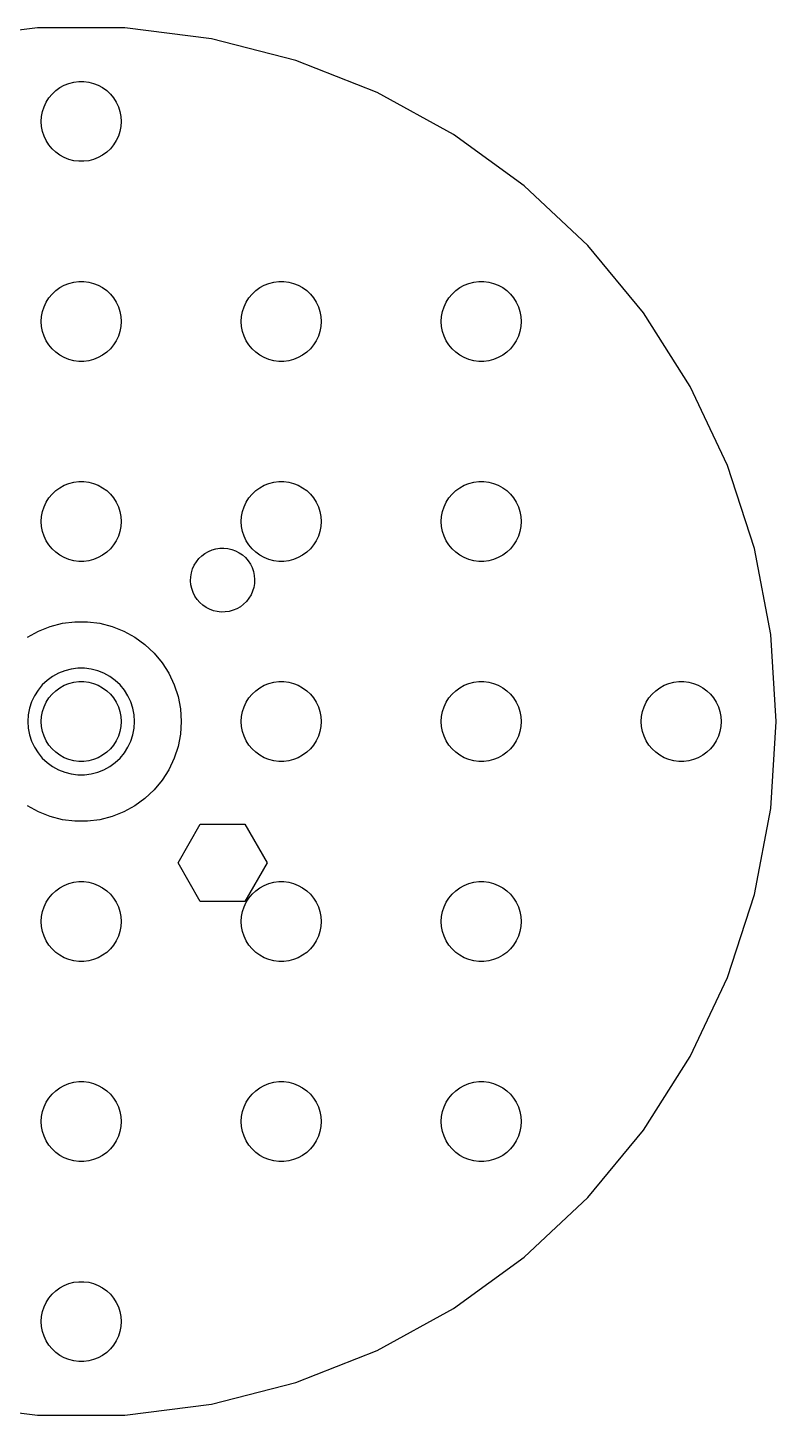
# Model space of a CAD drawing. Header units: metres. Extents: x -52 to 52, y -52 to 272.
# Drawn here: x -4 to 52.1, y 168 to 272 of the extents above; entities that cross this region are included whole.
import ezdxf

# ---------------------------------------------------------------- set-up
doc = ezdxf.new("R2010")
doc.units = ezdxf.units.M

msp = doc.modelspace()

# ---------------------------------------------------------------- linework, layer by layer
for p, q in [((-3.27295, 272.022), (-9.76724, 271.202)), ((3.27295, 272.022), (-3.27295, 272.022)), ((9.76724, 271.202), (3.27295, 272.022)), ((16.1075, 269.574), (9.76724, 271.202)), ((22.1937, 267.164), (16.1075, 269.574)), ((-1.91226, 267.312), (-1.60747, 267.533)), ((-1.60747, 267.533), (-1.27733, 267.714)), ((-1.27733, 267.714), (-0.927048, 267.853)), ((-0.927048, 267.853), (-0.562134, 267.947)), ((-0.562134, 267.947), (-0.18837, 267.994)), ((-0.18837, 267.994), (0.18837, 267.994)), ((0.18837, 267.994), (0.562134, 267.947)), ((0.562134, 267.947), (0.927048, 267.853)), ((0.927048, 267.853), (1.27733, 267.714)), ((1.27733, 267.714), (1.60747, 267.533)), ((1.60747, 267.533), (1.91226, 267.312)), ((-2.78932, 266.104), (-2.62891, 266.445)), ((-2.62891, 266.445), (-2.42705, 266.763)), ((-2.42705, 266.763), (-2.1869, 267.054)), ((-2.1869, 267.054), (-1.91226, 267.312)), ((1.91226, 267.312), (2.1869, 267.054)), ((2.1869, 267.054), (2.42705, 266.763)), ((2.42705, 266.763), (2.62891, 266.445)), ((2.62891, 266.445), (2.78932, 266.104)), ((27.93, 264.011), (22.1937, 267.164)), ((-3, 265), (-2.97633, 265.376)), ((-2.97633, 265.376), (-2.90575, 265.746)), ((-2.90575, 265.746), (-2.78932, 266.104)), ((2.78932, 266.104), (2.90575, 265.746)), ((2.90575, 265.746), (2.97633, 265.376)), ((2.97633, 265.376), (3, 265)), ((-2.97633, 264.624), (-3, 265)), ((-2.90575, 264.254), (-2.97633, 264.624)), ((2.97633, 264.624), (2.90575, 264.254)), ((3, 265), (2.97633, 264.624)), ((-2.78932, 263.896), (-2.90575, 264.254)), ((-2.62891, 263.555), (-2.78932, 263.896)), ((-2.42705, 263.237), (-2.62891, 263.555)), ((-2.1869, 262.946), (-2.42705, 263.237)), ((2.42705, 263.237), (2.1869, 262.946)), ((2.62891, 263.555), (2.42705, 263.237)), ((2.78932, 263.896), (2.62891, 263.555)), ((2.90575, 264.254), (2.78932, 263.896)), ((33.2257, 260.163), (27.93, 264.011)), ((-1.91226, 262.688), (-2.1869, 262.946)), ((-1.60747, 262.467), (-1.91226, 262.688)), ((-1.27733, 262.286), (-1.60747, 262.467)), ((-0.927048, 262.147), (-1.27733, 262.286)), ((1.27733, 262.286), (0.927048, 262.147)), ((1.60747, 262.467), (1.27733, 262.286)), ((1.91226, 262.688), (1.60747, 262.467)), ((2.1869, 262.946), (1.91226, 262.688)), ((-0.562134, 262.053), (-0.927048, 262.147)), ((-0.18837, 262.006), (-0.562134, 262.053)), ((0.18837, 262.006), (-0.18837, 262.006)), ((0.562134, 262.053), (0.18837, 262.006)), ((0.927048, 262.147), (0.562134, 262.053)), ((37.9975, 255.682), (33.2257, 260.163)), ((42.17, 250.638), (37.9975, 255.682)), ((-1.27733, 252.714), (-0.927048, 252.853)), ((-0.927048, 252.853), (-0.562134, 252.947)), ((-0.562134, 252.947), (-0.18837, 252.994)), ((-0.18837, 252.994), (0.18837, 252.994)), ((0.18837, 252.994), (0.562134, 252.947)), ((0.562134, 252.947), (0.927048, 252.853)), ((0.927048, 252.853), (1.27733, 252.714)), ((13.7227, 252.714), (14.0729, 252.853)), ((14.0729, 252.853), (14.4379, 252.947)), ((14.4379, 252.947), (14.8116, 252.994)), ((14.8116, 252.994), (15.1884, 252.994)), ((15.1884, 252.994), (15.5621, 252.947)), ((15.5621, 252.947), (15.927, 252.853)), ((15.927, 252.853), (16.2773, 252.714)), ((28.7227, 252.714), (29.0729, 252.853)), ((29.0729, 252.853), (29.4379, 252.947)), ((29.4379, 252.947), (29.8116, 252.994)), ((29.8116, 252.994), (30.1884, 252.994)), ((30.1884, 252.994), (30.5621, 252.947)), ((30.5621, 252.947), (30.927, 252.853)), ((30.927, 252.853), (31.2773, 252.714)), ((-2.42705, 251.763), (-2.1869, 252.054)), ((-2.1869, 252.054), (-1.91226, 252.312)), ((-1.91226, 252.312), (-1.60747, 252.533)), ((-1.60747, 252.533), (-1.27733, 252.714)), ((1.27733, 252.714), (1.60747, 252.533)), ((1.60747, 252.533), (1.91226, 252.312)), ((1.91226, 252.312), (2.1869, 252.054)), ((2.1869, 252.054), (2.42705, 251.763)), ((12.5729, 251.763), (12.8131, 252.054)), ((12.8131, 252.054), (13.0877, 252.312)), ((13.0877, 252.312), (13.3925, 252.533)), ((13.3925, 252.533), (13.7227, 252.714)), ((16.2773, 252.714), (16.6075, 252.533)), ((16.6075, 252.533), (16.9123, 252.312)), ((16.9123, 252.312), (17.1869, 252.054)), ((17.1869, 252.054), (17.427, 251.763)), ((27.5729, 251.763), (27.8131, 252.054)), ((27.8131, 252.054), (28.0877, 252.312)), ((28.0877, 252.312), (28.3925, 252.533)), ((28.3925, 252.533), (28.7227, 252.714)), ((31.2773, 252.714), (31.6075, 252.533)), ((31.6075, 252.533), (31.9123, 252.312)), ((31.9123, 252.312), (32.1869, 252.054)), ((32.1869, 252.054), (32.427, 251.763)), ((-2.90575, 250.746), (-2.78932, 251.104)), ((-2.78932, 251.104), (-2.62891, 251.445)), ((-2.62891, 251.445), (-2.42705, 251.763)), ((2.42705, 251.763), (2.62891, 251.445)), ((2.62891, 251.445), (2.78932, 251.104)), ((2.78932, 251.104), (2.90575, 250.746)), ((12.0942, 250.746), (12.2107, 251.104)), ((12.2107, 251.104), (12.3711, 251.445)), ((12.3711, 251.445), (12.5729, 251.763)), ((17.427, 251.763), (17.6289, 251.445)), ((17.6289, 251.445), (17.7893, 251.104)), ((17.7893, 251.104), (17.9057, 250.746)), ((27.0942, 250.746), (27.2107, 251.104)), ((27.2107, 251.104), (27.3711, 251.445)), ((27.3711, 251.445), (27.5729, 251.763)), ((32.427, 251.763), (32.6289, 251.445)), ((32.6289, 251.445), (32.7893, 251.104)), ((32.7893, 251.104), (32.9057, 250.746)), ((-3, 250), (-2.97633, 250.376)), ((-2.97633, 249.624), (-3, 250)), ((-2.97633, 250.376), (-2.90575, 250.746)), ((2.90575, 250.746), (2.97633, 250.376)), ((2.97633, 250.376), (3, 250)), ((3, 250), (2.97633, 249.624)), ((12, 250), (12.0237, 250.376)), ((12.0237, 249.624), (12, 250)), ((12.0237, 250.376), (12.0942, 250.746)), ((17.9057, 250.746), (17.9763, 250.376)), ((17.9763, 250.376), (18, 250)), ((18, 250), (17.9763, 249.624)), ((27, 250), (27.0237, 250.376)), ((27.0237, 249.624), (27, 250)), ((27.0237, 250.376), (27.0942, 250.746)), ((32.9057, 250.746), (32.9763, 250.376)), ((32.9763, 250.376), (33, 250)), ((33, 250), (32.9763, 249.624)), ((45.6775, 245.111), (42.17, 250.638)), ((-2.90575, 249.254), (-2.97633, 249.624)), ((-2.78932, 248.896), (-2.90575, 249.254)), ((-2.62891, 248.555), (-2.78932, 248.896)), ((2.78932, 248.896), (2.62891, 248.555)), ((2.90575, 249.254), (2.78932, 248.896)), ((2.97633, 249.624), (2.90575, 249.254)), ((12.0942, 249.254), (12.0237, 249.624)), ((12.2107, 248.896), (12.0942, 249.254)), ((12.3711, 248.555), (12.2107, 248.896)), ((17.7893, 248.896), (17.6289, 248.555)), ((17.9057, 249.254), (17.7893, 248.896)), ((17.9763, 249.624), (17.9057, 249.254)), ((27.0942, 249.254), (27.0237, 249.624)), ((27.2107, 248.896), (27.0942, 249.254)), ((27.3711, 248.555), (27.2107, 248.896)), ((32.7893, 248.896), (32.6289, 248.555)), ((32.9057, 249.254), (32.7893, 248.896)), ((32.9763, 249.624), (32.9057, 249.254)), ((-2.42705, 248.237), (-2.62891, 248.555)), ((-2.1869, 247.946), (-2.42705, 248.237)), ((-1.91226, 247.688), (-2.1869, 247.946)), ((-1.60747, 247.467), (-1.91226, 247.688)), ((1.91226, 247.688), (1.60747, 247.467)), ((2.1869, 247.946), (1.91226, 247.688)), ((2.42705, 248.237), (2.1869, 247.946)), ((2.62891, 248.555), (2.42705, 248.237)), ((12.5729, 248.237), (12.3711, 248.555)), ((12.8131, 247.946), (12.5729, 248.237)), ((13.0877, 247.688), (12.8131, 247.946)), ((13.3925, 247.467), (13.0877, 247.688)), ((16.9123, 247.688), (16.6075, 247.467)), ((17.1869, 247.946), (16.9123, 247.688)), ((17.427, 248.237), (17.1869, 247.946)), ((17.6289, 248.555), (17.427, 248.237)), ((27.5729, 248.237), (27.3711, 248.555)), ((27.8131, 247.946), (27.5729, 248.237)), ((28.0877, 247.688), (27.8131, 247.946)), ((28.3925, 247.467), (28.0877, 247.688)), ((31.9123, 247.688), (31.6075, 247.467)), ((32.1869, 247.946), (31.9123, 247.688)), ((32.427, 248.237), (32.1869, 247.946)), ((32.6289, 248.555), (32.427, 248.237)), ((-1.27733, 247.286), (-1.60747, 247.467)), ((-0.927048, 247.147), (-1.27733, 247.286)), ((-0.562134, 247.053), (-0.927048, 247.147)), ((-0.18837, 247.006), (-0.562134, 247.053)), ((0.18837, 247.006), (-0.18837, 247.006)), ((0.562134, 247.053), (0.18837, 247.006)), ((0.927048, 247.147), (0.562134, 247.053)), ((1.27733, 247.286), (0.927048, 247.147)), ((1.60747, 247.467), (1.27733, 247.286)), ((13.7227, 247.286), (13.3925, 247.467)), ((14.0729, 247.147), (13.7227, 247.286)), ((14.4379, 247.053), (14.0729, 247.147)), ((14.8116, 247.006), (14.4379, 247.053)), ((15.1884, 247.006), (14.8116, 247.006)), ((15.5621, 247.053), (15.1884, 247.006)), ((15.927, 247.147), (15.5621, 247.053)), ((16.2773, 247.286), (15.927, 247.147)), ((16.6075, 247.467), (16.2773, 247.286)), ((28.7227, 247.286), (28.3925, 247.467)), ((29.0729, 247.147), (28.7227, 247.286)), ((29.4379, 247.053), (29.0729, 247.147)), ((29.8116, 247.006), (29.4379, 247.053)), ((30.1884, 247.006), (29.8116, 247.006)), ((30.5621, 247.053), (30.1884, 247.006)), ((30.927, 247.147), (30.5621, 247.053)), ((31.2773, 247.286), (30.927, 247.147)), ((31.6075, 247.467), (31.2773, 247.286)), ((48.4646, 239.188), (45.6775, 245.111)), ((50.4874, 232.963), (48.4646, 239.188)), ((-2.1869, 237.054), (-1.91226, 237.312)), ((-1.91226, 237.312), (-1.60747, 237.533)), ((-1.60747, 237.533), (-1.27733, 237.714)), ((-1.27733, 237.714), (-0.927048, 237.853)), ((-0.927048, 237.853), (-0.562134, 237.947)), ((-0.562134, 237.947), (-0.18837, 237.994)), ((-0.18837, 237.994), (0.18837, 237.994)), ((0.18837, 237.994), (0.562134, 237.947)), ((0.562134, 237.947), (0.927048, 237.853)), ((0.927048, 237.853), (1.27733, 237.714)), ((1.27733, 237.714), (1.60747, 237.533)), ((1.60747, 237.533), (1.91226, 237.312)), ((1.91226, 237.312), (2.1869, 237.054)), ((12.8131, 237.054), (13.0877, 237.312)), ((13.0877, 237.312), (13.3925, 237.533)), ((13.3925, 237.533), (13.7227, 237.714)), ((13.7227, 237.714), (14.0729, 237.853)), ((14.0729, 237.853), (14.4379, 237.947)), ((14.4379, 237.947), (14.8116, 237.994)), ((14.8116, 237.994), (15.1884, 237.994)), ((15.1884, 237.994), (15.5621, 237.947)), ((15.5621, 237.947), (15.927, 237.853)), ((15.927, 237.853), (16.2773, 237.714)), ((16.2773, 237.714), (16.6075, 237.533)), ((16.6075, 237.533), (16.9123, 237.312)), ((16.9123, 237.312), (17.1869, 237.054)), ((27.8131, 237.054), (28.0877, 237.312)), ((28.0877, 237.312), (28.3925, 237.533)), ((28.3925, 237.533), (28.7227, 237.714)), ((28.7227, 237.714), (29.0729, 237.853)), ((29.0729, 237.853), (29.4379, 237.947)), ((29.4379, 237.947), (29.8116, 237.994)), ((29.8116, 237.994), (30.1884, 237.994)), ((30.1884, 237.994), (30.5621, 237.947)), ((30.5621, 237.947), (30.927, 237.853)), ((30.927, 237.853), (31.2773, 237.714)), ((31.2773, 237.714), (31.6075, 237.533)), ((31.6075, 237.533), (31.9123, 237.312)), ((31.9123, 237.312), (32.1869, 237.054)), ((-2.78932, 236.104), (-2.62891, 236.445)), ((-2.62891, 236.445), (-2.42705, 236.763)), ((-2.42705, 236.763), (-2.1869, 237.054)), ((2.1869, 237.054), (2.42705, 236.763)), ((2.42705, 236.763), (2.62891, 236.445)), ((2.62891, 236.445), (2.78932, 236.104)), ((12.2107, 236.104), (12.3711, 236.445)), ((12.3711, 236.445), (12.5729, 236.763)), ((12.5729, 236.763), (12.8131, 237.054)), ((17.1869, 237.054), (17.427, 236.763)), ((17.427, 236.763), (17.6289, 236.445)), ((17.6289, 236.445), (17.7893, 236.104)), ((27.2107, 236.104), (27.3711, 236.445)), ((27.3711, 236.445), (27.5729, 236.763)), ((27.5729, 236.763), (27.8131, 237.054)), ((32.1869, 237.054), (32.427, 236.763)), ((32.427, 236.763), (32.6289, 236.445)), ((32.6289, 236.445), (32.7893, 236.104)), ((-3, 235), (-2.97633, 235.376)), ((-2.97633, 235.376), (-2.90575, 235.746)), ((-2.90575, 235.746), (-2.78932, 236.104)), ((2.78932, 236.104), (2.90575, 235.746)), ((2.90575, 235.746), (2.97633, 235.376)), ((2.97633, 235.376), (3, 235)), ((12, 235), (12.0237, 235.376)), ((12.0237, 235.376), (12.0942, 235.746)), ((12.0942, 235.746), (12.2107, 236.104)), ((17.7893, 236.104), (17.9057, 235.746)), ((17.9057, 235.746), (17.9763, 235.376)), ((17.9763, 235.376), (18, 235)), ((27, 235), (27.0237, 235.376)), ((27.0237, 235.376), (27.0942, 235.746)), ((27.0942, 235.746), (27.2107, 236.104)), ((32.7893, 236.104), (32.9057, 235.746)), ((32.9057, 235.746), (32.9763, 235.376)), ((32.9763, 235.376), (33, 235)), ((-2.97633, 234.624), (-3, 235)), ((-2.90575, 234.254), (-2.97633, 234.624)), ((-2.78932, 233.896), (-2.90575, 234.254)), ((2.90575, 234.254), (2.78932, 233.896)), ((2.97633, 234.624), (2.90575, 234.254)), ((3, 235), (2.97633, 234.624)), ((12.0237, 234.624), (12, 235)), ((12.0942, 234.254), (12.0237, 234.624)), ((12.2107, 233.896), (12.0942, 234.254)), ((17.9057, 234.254), (17.7893, 233.896)), ((17.9763, 234.624), (17.9057, 234.254)), ((18, 235), (17.9763, 234.624)), ((27.0237, 234.624), (27, 235)), ((27.0942, 234.254), (27.0237, 234.624)), ((27.2107, 233.896), (27.0942, 234.254)), ((32.9057, 234.254), (32.7893, 233.896)), ((32.9763, 234.624), (32.9057, 234.254)), ((33, 235), (32.9763, 234.624)), ((-2.62891, 233.555), (-2.78932, 233.896)), ((-2.42705, 233.237), (-2.62891, 233.555)), ((-2.1869, 232.946), (-2.42705, 233.237)), ((2.42705, 233.237), (2.1869, 232.946)), ((2.62891, 233.555), (2.42705, 233.237)), ((2.78932, 233.896), (2.62891, 233.555)), ((12.3711, 233.555), (12.2107, 233.896)), ((12.5729, 233.237), (12.3711, 233.555)), ((12.8131, 232.946), (12.5729, 233.237)), ((17.427, 233.237), (17.1869, 232.946)), ((17.6289, 233.555), (17.427, 233.237)), ((17.7893, 233.896), (17.6289, 233.555)), ((27.3711, 233.555), (27.2107, 233.896)), ((27.5729, 233.237), (27.3711, 233.555)), ((27.8131, 232.946), (27.5729, 233.237)), ((32.427, 233.237), (32.1869, 232.946)), ((32.6289, 233.555), (32.427, 233.237)), ((32.7893, 233.896), (32.6289, 233.555)), ((-1.91226, 232.688), (-2.1869, 232.946)), ((-1.60747, 232.467), (-1.91226, 232.688)), ((-1.27733, 232.286), (-1.60747, 232.467)), ((-0.927048, 232.147), (-1.27733, 232.286)), ((-0.562134, 232.053), (-0.927048, 232.147)), ((-0.18837, 232.006), (-0.562134, 232.053)), ((0.562134, 232.053), (0.18837, 232.006)), ((0.927048, 232.147), (0.562134, 232.053)), ((1.27733, 232.286), (0.927048, 232.147)), ((1.60747, 232.467), (1.27733, 232.286)), ((1.91226, 232.688), (1.60747, 232.467)), ((2.1869, 232.946), (1.91226, 232.688)), ((8.63623, 231.977), (8.82344, 232.213)), ((8.82344, 232.213), (9.03879, 232.424)), ((9.03879, 232.424), (9.27885, 232.606)), ((9.27885, 232.606), (9.53987, 232.757)), ((9.53987, 232.757), (9.81772, 232.873)), ((9.81772, 232.873), (10.108, 232.955)), ((10.108, 232.955), (10.4062, 232.999)), ((10.4062, 232.999), (10.7075, 233.005)), ((10.7075, 233.005), (11.0072, 232.973)), ((11.0072, 232.973), (11.3007, 232.905)), ((11.3007, 232.905), (11.5832, 232.799)), ((11.5832, 232.799), (11.8503, 232.66)), ((11.8503, 232.66), (12.0977, 232.488)), ((12.0977, 232.488), (12.3217, 232.286)), ((12.3217, 232.286), (12.5187, 232.058)), ((12.5187, 232.058), (12.6855, 231.807)), ((13.0877, 232.688), (12.8131, 232.946)), ((13.3925, 232.467), (13.0877, 232.688)), ((13.7227, 232.286), (13.3925, 232.467)), ((14.0729, 232.147), (13.7227, 232.286)), ((14.4379, 232.053), (14.0729, 232.147)), ((14.8116, 232.006), (14.4379, 232.053)), ((15.5621, 232.053), (15.1884, 232.006)), ((15.927, 232.147), (15.5621, 232.053)), ((16.2773, 232.286), (15.927, 232.147)), ((16.6075, 232.467), (16.2773, 232.286)), ((16.9123, 232.688), (16.6075, 232.467)), ((17.1869, 232.946), (16.9123, 232.688)), ((28.0877, 232.688), (27.8131, 232.946)), ((28.3925, 232.467), (28.0877, 232.688)), ((28.7227, 232.286), (28.3925, 232.467)), ((29.0729, 232.147), (28.7227, 232.286)), ((29.4379, 232.053), (29.0729, 232.147)), ((29.8116, 232.006), (29.4379, 232.053)), ((30.5621, 232.053), (30.1884, 232.006)), ((30.927, 232.147), (30.5621, 232.053)), ((31.2773, 232.286), (30.927, 232.147)), ((31.6075, 232.467), (31.2773, 232.286)), ((31.9123, 232.688), (31.6075, 232.467)), ((32.1869, 232.946), (31.9123, 232.688)), ((51.714, 226.533), (50.4874, 232.963)), ((0.18837, 232.006), (-0.18837, 232.006)), ((8.22014, 230.858), (8.2704, 231.155)), ((8.2704, 231.155), (8.35751, 231.444)), ((8.35751, 231.444), (8.4801, 231.719)), ((8.4801, 231.719), (8.63623, 231.977)), ((12.6855, 231.807), (12.8195, 231.537)), ((12.8195, 231.537), (12.9186, 231.252)), ((12.9186, 231.252), (12.9812, 230.958)), ((15.1884, 232.006), (14.8116, 232.006)), ((30.1884, 232.006), (29.8116, 232.006)), ((8.20752, 230.557), (8.22014, 230.858)), ((8.23274, 230.256), (8.20752, 230.557)), ((8.29539, 229.962), (8.23274, 230.256)), ((8.39452, 229.677), (8.29539, 229.962)), ((12.9436, 230.059), (12.8565, 229.77)), ((12.9939, 230.356), (12.9436, 230.059)), ((12.9812, 230.958), (13.0065, 230.657)), ((13.0065, 230.657), (12.9939, 230.356)), ((8.52853, 229.407), (8.39452, 229.677)), ((8.69533, 229.156), (8.52853, 229.407)), ((8.89226, 228.928), (8.69533, 229.156)), ((9.11624, 228.726), (8.89226, 228.928)), ((12.3905, 229.001), (12.1752, 228.79)), ((12.5777, 229.237), (12.3905, 229.001)), ((12.7339, 229.495), (12.5777, 229.237)), ((12.8565, 229.77), (12.7339, 229.495)), ((9.36372, 228.554), (9.11624, 228.726)), ((9.63083, 228.414), (9.36372, 228.554)), ((9.91331, 228.309), (9.63083, 228.414)), ((10.2067, 228.241), (9.91331, 228.309)), ((10.5065, 228.209), (10.2067, 228.241)), ((10.8078, 228.215), (10.5065, 228.209)), ((11.106, 228.259), (10.8078, 228.215)), ((11.3963, 228.34), (11.106, 228.259)), ((11.6741, 228.457), (11.3963, 228.34)), ((11.9351, 228.608), (11.6741, 228.457)), ((12.1752, 228.79), (11.9351, 228.608)), ((-3.19334, 226.786), (-2.31763, 227.133)), ((-2.31763, 227.133), (-1.40535, 227.367)), ((-1.40535, 227.367), (-0.470917, 227.485)), ((-0.470917, 227.485), (0.470917, 227.485)), ((0.470917, 227.485), (1.40535, 227.367)), ((1.40535, 227.367), (2.31763, 227.133)), ((2.31763, 227.133), (3.19334, 226.786)), ((-4.01869, 226.332), (-3.19334, 226.786)), ((3.19334, 226.786), (4.01869, 226.332)), ((4.01869, 226.332), (4.78067, 225.779)), ((4.78067, 225.779), (5.46725, 225.134)), ((52.125, 220), (51.714, 226.533)), ((5.46725, 225.134), (6.06763, 224.408)), ((-1.23605, 223.804), (-1.70311, 223.619)), ((-0.749512, 223.929), (-1.23605, 223.804)), ((-0.25116, 223.992), (-0.749512, 223.929)), ((0.25116, 223.992), (-0.25116, 223.992)), ((0.749512, 223.929), (0.25116, 223.992)), ((1.23605, 223.804), (0.749512, 223.929)), ((1.70311, 223.619), (1.23605, 223.804)), ((6.06763, 224.408), (6.5723, 223.613)), ((-2.91586, 222.738), (-3.23605, 222.351)), ((-2.54968, 223.082), (-2.91586, 222.738)), ((-2.1433, 223.377), (-2.54968, 223.082)), ((-1.70311, 223.619), (-2.1433, 223.377)), ((-1.60747, 222.533), (-1.27733, 222.714)), ((-1.27733, 222.714), (-0.927048, 222.853)), ((-0.927048, 222.853), (-0.562134, 222.947)), ((-0.562134, 222.947), (-0.18837, 222.994)), ((-0.18837, 222.994), (0.18837, 222.994)), ((0.18837, 222.994), (0.562134, 222.947)), ((0.562134, 222.947), (0.927048, 222.853)), ((0.927048, 222.853), (1.27733, 222.714)), ((1.27733, 222.714), (1.60747, 222.533)), ((2.1433, 223.377), (1.70311, 223.619)), ((2.54968, 223.082), (2.1433, 223.377)), ((2.91586, 222.738), (2.54968, 223.082)), ((3.23605, 222.351), (2.91586, 222.738)), ((6.5723, 223.613), (6.97331, 222.761)), ((6.97331, 222.761), (7.26436, 221.865)), ((13.3925, 222.533), (13.7227, 222.714)), ((13.7227, 222.714), (14.0729, 222.853)), ((14.0729, 222.853), (14.4379, 222.947)), ((14.4379, 222.947), (14.8116, 222.994)), ((14.8116, 222.994), (15.1884, 222.994)), ((15.1884, 222.994), (15.5621, 222.947)), ((15.5621, 222.947), (15.927, 222.853)), ((15.927, 222.853), (16.2773, 222.714)), ((16.2773, 222.714), (16.6075, 222.533)), ((28.3925, 222.533), (28.7227, 222.714)), ((28.7227, 222.714), (29.0729, 222.853)), ((29.0729, 222.853), (29.4379, 222.947)), ((29.4379, 222.947), (29.8116, 222.994)), ((29.8116, 222.994), (30.1884, 222.994)), ((30.1884, 222.994), (30.5621, 222.947)), ((30.5621, 222.947), (30.927, 222.853)), ((30.927, 222.853), (31.2773, 222.714)), ((31.2773, 222.714), (31.6075, 222.533)), ((43.3925, 222.533), (43.7227, 222.714)), ((43.7227, 222.714), (44.0729, 222.853)), ((44.0729, 222.853), (44.4379, 222.947)), ((44.4379, 222.947), (44.8116, 222.994)), ((44.8116, 222.994), (45.1884, 222.994)), ((45.1884, 222.994), (45.5621, 222.947)), ((45.5621, 222.947), (45.927, 222.853)), ((45.927, 222.853), (46.2773, 222.714)), ((46.2773, 222.714), (46.6075, 222.533)), ((-3.50522, 221.927), (-3.7191, 221.472)), ((-3.23605, 222.351), (-3.50522, 221.927)), ((-2.62891, 221.445), (-2.42705, 221.763)), ((-2.42705, 221.763), (-2.1869, 222.054)), ((-2.1869, 222.054), (-1.91226, 222.312)), ((-1.91226, 222.312), (-1.60747, 222.533)), ((1.60747, 222.533), (1.91226, 222.312)), ((1.91226, 222.312), (2.1869, 222.054)), ((2.1869, 222.054), (2.42705, 221.763)), ((2.42705, 221.763), (2.62891, 221.445)), ((3.50522, 221.927), (3.23605, 222.351)), ((3.7191, 221.472), (3.50522, 221.927)), ((7.26436, 221.865), (7.44086, 220.94)), ((12.3711, 221.445), (12.5729, 221.763)), ((12.5729, 221.763), (12.8131, 222.054)), ((12.8131, 222.054), (13.0877, 222.312)), ((13.0877, 222.312), (13.3925, 222.533)), ((16.6075, 222.533), (16.9123, 222.312)), ((16.9123, 222.312), (17.1869, 222.054)), ((17.1869, 222.054), (17.427, 221.763)), ((17.427, 221.763), (17.6289, 221.445)), ((27.3711, 221.445), (27.5729, 221.763)), ((27.5729, 221.763), (27.8131, 222.054)), ((27.8131, 222.054), (28.0877, 222.312)), ((28.0877, 222.312), (28.3925, 222.533)), ((31.6075, 222.533), (31.9123, 222.312)), ((31.9123, 222.312), (32.1869, 222.054)), ((32.1869, 222.054), (32.427, 221.763)), ((32.427, 221.763), (32.6289, 221.445)), ((42.3711, 221.445), (42.5729, 221.763)), ((42.5729, 221.763), (42.8131, 222.054)), ((42.8131, 222.054), (43.0877, 222.312)), ((43.0877, 222.312), (43.3925, 222.533)), ((46.6075, 222.533), (46.9123, 222.312)), ((46.9123, 222.312), (47.1869, 222.054)), ((47.1869, 222.054), (47.427, 221.763)), ((47.427, 221.763), (47.6289, 221.445)), ((-3.87433, 220.995), (-3.96844, 220.501)), ((-3.7191, 221.472), (-3.87433, 220.995)), ((-2.97633, 220.376), (-2.90575, 220.746)), ((-2.90575, 220.746), (-2.78932, 221.104)), ((-2.78932, 221.104), (-2.62891, 221.445)), ((2.62891, 221.445), (2.78932, 221.104)), ((2.78932, 221.104), (2.90575, 220.746)), ((2.90575, 220.746), (2.97633, 220.376)), ((3.87433, 220.995), (3.7191, 221.472)), ((3.96844, 220.501), (3.87433, 220.995)), ((7.44086, 220.94), (7.5, 220)), ((12.0237, 220.376), (12.0942, 220.746)), ((12.0942, 220.746), (12.2107, 221.104)), ((12.2107, 221.104), (12.3711, 221.445)), ((17.6289, 221.445), (17.7893, 221.104)), ((17.7893, 221.104), (17.9057, 220.746)), ((17.9057, 220.746), (17.9763, 220.376)), ((27.0237, 220.376), (27.0942, 220.746)), ((27.0942, 220.746), (27.2107, 221.104)), ((27.2107, 221.104), (27.3711, 221.445)), ((32.6289, 221.445), (32.7893, 221.104)), ((32.7893, 221.104), (32.9057, 220.746)), ((32.9057, 220.746), (32.9763, 220.376)), ((42.0237, 220.376), (42.0942, 220.746)), ((42.0942, 220.746), (42.2107, 221.104)), ((42.2107, 221.104), (42.3711, 221.445)), ((47.6289, 221.445), (47.7893, 221.104)), ((47.7893, 221.104), (47.9057, 220.746)), ((47.9057, 220.746), (47.9763, 220.376)), ((-3.96844, 220.501), (-4, 220)), ((-4, 220), (-3.96844, 219.499)), ((-3, 220), (-2.97633, 220.376)), ((-2.97633, 219.624), (-3, 220)), ((-2.90575, 219.254), (-2.97633, 219.624)), ((2.97633, 219.624), (2.90575, 219.254)), ((2.97633, 220.376), (3, 220)), ((3, 220), (2.97633, 219.624)), ((4, 220), (3.96844, 220.501)), ((3.96844, 219.499), (4, 220)), ((7.5, 220), (7.44086, 219.06)), ((12, 220), (12.0237, 220.376)), ((12.0237, 219.624), (12, 220)), ((12.0942, 219.254), (12.0237, 219.624)), ((17.9763, 219.624), (17.9057, 219.254)), ((17.9763, 220.376), (18, 220)), ((18, 220), (17.9763, 219.624)), ((27, 220), (27.0237, 220.376)), ((27.0237, 219.624), (27, 220)), ((27.0942, 219.254), (27.0237, 219.624)), ((32.9763, 219.624), (32.9057, 219.254)), ((32.9763, 220.376), (33, 220)), ((33, 220), (32.9763, 219.624)), ((42, 220), (42.0237, 220.376)), ((42.0237, 219.624), (42, 220)), ((42.0942, 219.254), (42.0237, 219.624)), ((47.9763, 219.624), (47.9057, 219.254)), ((47.9763, 220.376), (48, 220)), ((48, 220), (47.9763, 219.624)), ((51.714, 213.467), (52.125, 220)), ((-3.96844, 219.499), (-3.87433, 219.005)), ((-3.87433, 219.005), (-3.7191, 218.528)), ((-3.7191, 218.528), (-3.50522, 218.073)), ((-2.78932, 218.896), (-2.90575, 219.254)), ((-2.62891, 218.555), (-2.78932, 218.896)), ((-2.42705, 218.237), (-2.62891, 218.555)), ((2.62891, 218.555), (2.42705, 218.237)), ((2.78932, 218.896), (2.62891, 218.555)), ((2.90575, 219.254), (2.78932, 218.896)), ((3.50522, 218.073), (3.7191, 218.528)), ((3.7191, 218.528), (3.87433, 219.005)), ((3.87433, 219.005), (3.96844, 219.499)), ((7.44086, 219.06), (7.26436, 218.135)), ((12.2107, 218.896), (12.0942, 219.254)), ((12.3711, 218.555), (12.2107, 218.896)), ((12.5729, 218.237), (12.3711, 218.555)), ((17.6289, 218.555), (17.427, 218.237)), ((17.7893, 218.896), (17.6289, 218.555)), ((17.9057, 219.254), (17.7893, 218.896)), ((27.2107, 218.896), (27.0942, 219.254)), ((27.3711, 218.555), (27.2107, 218.896)), ((27.5729, 218.237), (27.3711, 218.555)), ((32.6289, 218.555), (32.427, 218.237)), ((32.7893, 218.896), (32.6289, 218.555)), ((32.9057, 219.254), (32.7893, 218.896)), ((42.2107, 218.896), (42.0942, 219.254)), ((42.3711, 218.555), (42.2107, 218.896)), ((42.5729, 218.237), (42.3711, 218.555)), ((47.6289, 218.555), (47.427, 218.237)), ((47.7893, 218.896), (47.6289, 218.555)), ((47.9057, 219.254), (47.7893, 218.896)), ((-3.50522, 218.073), (-3.23605, 217.649)), ((-3.23605, 217.649), (-2.91586, 217.262)), ((-2.1869, 217.946), (-2.42705, 218.237)), ((-1.91226, 217.688), (-2.1869, 217.946)), ((-1.60747, 217.467), (-1.91226, 217.688)), ((-1.27733, 217.286), (-1.60747, 217.467)), ((1.60747, 217.467), (1.27733, 217.286)), ((1.91226, 217.688), (1.60747, 217.467)), ((2.1869, 217.946), (1.91226, 217.688)), ((2.42705, 218.237), (2.1869, 217.946)), ((2.91586, 217.262), (3.23605, 217.649)), ((3.23605, 217.649), (3.50522, 218.073)), ((7.26436, 218.135), (6.97331, 217.239)), ((12.8131, 217.946), (12.5729, 218.237)), ((13.0877, 217.688), (12.8131, 217.946)), ((13.3925, 217.467), (13.0877, 217.688)), ((13.7227, 217.286), (13.3925, 217.467)), ((16.6075, 217.467), (16.2773, 217.286)), ((16.9123, 217.688), (16.6075, 217.467)), ((17.1869, 217.946), (16.9123, 217.688)), ((17.427, 218.237), (17.1869, 217.946)), ((27.8131, 217.946), (27.5729, 218.237)), ((28.0877, 217.688), (27.8131, 217.946)), ((28.3925, 217.467), (28.0877, 217.688)), ((28.7227, 217.286), (28.3925, 217.467)), ((31.6075, 217.467), (31.2773, 217.286)), ((31.9123, 217.688), (31.6075, 217.467)), ((32.1869, 217.946), (31.9123, 217.688)), ((32.427, 218.237), (32.1869, 217.946)), ((42.8131, 217.946), (42.5729, 218.237)), ((43.0877, 217.688), (42.8131, 217.946)), ((43.3925, 217.467), (43.0877, 217.688)), ((43.7227, 217.286), (43.3925, 217.467)), ((46.6075, 217.467), (46.2773, 217.286)), ((46.9123, 217.688), (46.6075, 217.467)), ((47.1869, 217.946), (46.9123, 217.688)), ((47.427, 218.237), (47.1869, 217.946)), ((-2.91586, 217.262), (-2.54968, 216.918)), ((-2.54968, 216.918), (-2.1433, 216.623)), ((-2.1433, 216.623), (-1.70311, 216.381)), ((-0.927048, 217.147), (-1.27733, 217.286)), ((-0.562134, 217.053), (-0.927048, 217.147)), ((-0.18837, 217.006), (-0.562134, 217.053)), ((0.18837, 217.006), (-0.18837, 217.006)), ((0.562134, 217.053), (0.18837, 217.006)), ((0.927048, 217.147), (0.562134, 217.053)), ((1.27733, 217.286), (0.927048, 217.147)), ((1.70311, 216.381), (2.1433, 216.623)), ((2.1433, 216.623), (2.54968, 216.918)), ((2.54968, 216.918), (2.91586, 217.262)), ((6.97331, 217.239), (6.5723, 216.387)), ((14.0729, 217.147), (13.7227, 217.286)), ((14.4379, 217.053), (14.0729, 217.147)), ((14.8116, 217.006), (14.4379, 217.053)), ((15.1884, 217.006), (14.8116, 217.006)), ((15.5621, 217.053), (15.1884, 217.006)), ((15.927, 217.147), (15.5621, 217.053)), ((16.2773, 217.286), (15.927, 217.147)), ((29.0729, 217.147), (28.7227, 217.286)), ((29.4379, 217.053), (29.0729, 217.147)), ((29.8116, 217.006), (29.4379, 217.053)), ((30.1884, 217.006), (29.8116, 217.006)), ((30.5621, 217.053), (30.1884, 217.006)), ((30.927, 217.147), (30.5621, 217.053)), ((31.2773, 217.286), (30.927, 217.147)), ((44.0729, 217.147), (43.7227, 217.286)), ((44.4379, 217.053), (44.0729, 217.147)), ((44.8116, 217.006), (44.4379, 217.053)), ((45.1884, 217.006), (44.8116, 217.006)), ((45.5621, 217.053), (45.1884, 217.006)), ((45.927, 217.147), (45.5621, 217.053)), ((46.2773, 217.286), (45.927, 217.147)), ((-1.70311, 216.381), (-1.23605, 216.196)), ((-1.23605, 216.196), (-0.749512, 216.071)), ((-0.749512, 216.071), (-0.25116, 216.008)), ((-0.25116, 216.008), (0.25116, 216.008)), ((0.25116, 216.008), (0.749512, 216.071)), ((0.749512, 216.071), (1.23605, 216.196)), ((1.23605, 216.196), (1.70311, 216.381)), ((6.06763, 215.592), (5.46725, 214.866)), ((6.5723, 216.387), (6.06763, 215.592)), ((5.46725, 214.866), (4.78067, 214.221)), ((-3.19334, 213.214), (-4.01869, 213.668)), ((4.01869, 213.668), (3.19334, 213.214)), ((4.78067, 214.221), (4.01869, 213.668)), ((50.4874, 207.037), (51.714, 213.467)), ((-2.31763, 212.867), (-3.19334, 213.214)), ((-1.40535, 212.633), (-2.31763, 212.867)), ((-0.470917, 212.515), (-1.40535, 212.633)), ((0.470917, 212.515), (-0.470917, 212.515)), ((1.40535, 212.633), (0.470917, 212.515)), ((2.31763, 212.867), (1.40535, 212.633)), ((3.19334, 213.214), (2.31763, 212.867)), ((7.26041, 209.393), (8.9337, 212.291)), ((8.9337, 212.291), (12.2803, 212.291)), ((12.2803, 212.291), (13.9536, 209.393)), ((8.9337, 206.495), (7.26041, 209.393)), ((13.9536, 209.393), (12.2803, 206.495)), ((-2.42705, 206.763), (-2.1869, 207.054)), ((-2.1869, 207.054), (-1.91226, 207.312)), ((-1.91226, 207.312), (-1.60747, 207.533)), ((-1.60747, 207.533), (-1.27733, 207.714)), ((-1.27733, 207.714), (-0.927048, 207.853)), ((-0.927048, 207.853), (-0.562134, 207.947)), ((-0.562134, 207.947), (-0.18837, 207.994)), ((-0.18837, 207.994), (0.18837, 207.994)), ((0.18837, 207.994), (0.562134, 207.947)), ((0.562134, 207.947), (0.927048, 207.853)), ((0.927048, 207.853), (1.27733, 207.714)), ((1.27733, 207.714), (1.60747, 207.533)), ((1.60747, 207.533), (1.91226, 207.312)), ((1.91226, 207.312), (2.1869, 207.054)), ((2.1869, 207.054), (2.42705, 206.763)), ((12.5729, 206.763), (12.8131, 207.054)), ((12.8131, 207.054), (13.0877, 207.312)), ((13.0877, 207.312), (13.3925, 207.533)), ((13.3925, 207.533), (13.7227, 207.714)), ((13.7227, 207.714), (14.0729, 207.853)), ((14.0729, 207.853), (14.4379, 207.947)), ((14.4379, 207.947), (14.8116, 207.994)), ((14.8116, 207.994), (15.1884, 207.994)), ((15.1884, 207.994), (15.5621, 207.947)), ((15.5621, 207.947), (15.927, 207.853)), ((15.927, 207.853), (16.2773, 207.714)), ((16.2773, 207.714), (16.6075, 207.533)), ((16.6075, 207.533), (16.9123, 207.312)), ((16.9123, 207.312), (17.1869, 207.054)), ((17.1869, 207.054), (17.427, 206.763)), ((27.5729, 206.763), (27.8131, 207.054)), ((27.8131, 207.054), (28.0877, 207.312)), ((28.0877, 207.312), (28.3925, 207.533)), ((28.3925, 207.533), (28.7227, 207.714)), ((28.7227, 207.714), (29.0729, 207.853)), ((29.0729, 207.853), (29.4379, 207.947)), ((29.4379, 207.947), (29.8116, 207.994)), ((29.8116, 207.994), (30.1884, 207.994)), ((30.1884, 207.994), (30.5621, 207.947)), ((30.5621, 207.947), (30.927, 207.853)), ((30.927, 207.853), (31.2773, 207.714)), ((31.2773, 207.714), (31.6075, 207.533)), ((31.6075, 207.533), (31.9123, 207.312)), ((31.9123, 207.312), (32.1869, 207.054)), ((32.1869, 207.054), (32.427, 206.763)), ((-2.90575, 205.746), (-2.78932, 206.104)), ((-2.78932, 206.104), (-2.62891, 206.445)), ((-2.62891, 206.445), (-2.42705, 206.763)), ((2.42705, 206.763), (2.62891, 206.445)), ((2.62891, 206.445), (2.78932, 206.104)), ((2.78932, 206.104), (2.90575, 205.746)), ((12.2803, 206.495), (8.9337, 206.495)), ((12.0942, 205.746), (12.2107, 206.104)), ((12.2107, 206.104), (12.3711, 206.445)), ((12.3711, 206.445), (12.5729, 206.763)), ((17.427, 206.763), (17.6289, 206.445)), ((17.6289, 206.445), (17.7893, 206.104)), ((17.7893, 206.104), (17.9057, 205.746)), ((27.0942, 205.746), (27.2107, 206.104)), ((27.2107, 206.104), (27.3711, 206.445)), ((27.3711, 206.445), (27.5729, 206.763)), ((32.427, 206.763), (32.6289, 206.445)), ((32.6289, 206.445), (32.7893, 206.104)), ((32.7893, 206.104), (32.9057, 205.746)), ((48.4646, 200.812), (50.4874, 207.037)), ((-3, 205), (-2.97633, 205.376)), ((-2.97633, 204.624), (-3, 205)), ((-2.97633, 205.376), (-2.90575, 205.746)), ((2.90575, 205.746), (2.97633, 205.376)), ((2.97633, 205.376), (3, 205)), ((3, 205), (2.97633, 204.624)), ((12, 205), (12.0237, 205.376)), ((12.0237, 204.624), (12, 205)), ((12.0237, 205.376), (12.0942, 205.746)), ((17.9057, 205.746), (17.9763, 205.376)), ((17.9763, 205.376), (18, 205)), ((18, 205), (17.9763, 204.624)), ((27, 205), (27.0237, 205.376)), ((27.0237, 204.624), (27, 205)), ((27.0237, 205.376), (27.0942, 205.746)), ((32.9057, 205.746), (32.9763, 205.376)), ((32.9763, 205.376), (33, 205)), ((33, 205), (32.9763, 204.624)), ((-2.90575, 204.254), (-2.97633, 204.624)), ((-2.78932, 203.896), (-2.90575, 204.254)), ((2.90575, 204.254), (2.78932, 203.896)), ((2.97633, 204.624), (2.90575, 204.254)), ((12.0942, 204.254), (12.0237, 204.624)), ((12.2107, 203.896), (12.0942, 204.254)), ((17.9057, 204.254), (17.7893, 203.896)), ((17.9763, 204.624), (17.9057, 204.254)), ((27.0942, 204.254), (27.0237, 204.624)), ((27.2107, 203.896), (27.0942, 204.254)), ((32.9057, 204.254), (32.7893, 203.896)), ((32.9763, 204.624), (32.9057, 204.254)), ((-2.62891, 203.555), (-2.78932, 203.896)), ((-2.42705, 203.237), (-2.62891, 203.555)), ((-2.1869, 202.946), (-2.42705, 203.237)), ((-1.91226, 202.688), (-2.1869, 202.946)), ((2.1869, 202.946), (1.91226, 202.688)), ((2.42705, 203.237), (2.1869, 202.946)), ((2.62891, 203.555), (2.42705, 203.237)), ((2.78932, 203.896), (2.62891, 203.555)), ((12.3711, 203.555), (12.2107, 203.896)), ((12.5729, 203.237), (12.3711, 203.555)), ((12.8131, 202.946), (12.5729, 203.237)), ((13.0877, 202.688), (12.8131, 202.946)), ((17.1869, 202.946), (16.9123, 202.688)), ((17.427, 203.237), (17.1869, 202.946)), ((17.6289, 203.555), (17.427, 203.237)), ((17.7893, 203.896), (17.6289, 203.555)), ((27.3711, 203.555), (27.2107, 203.896)), ((27.5729, 203.237), (27.3711, 203.555)), ((27.8131, 202.946), (27.5729, 203.237)), ((28.0877, 202.688), (27.8131, 202.946)), ((32.1869, 202.946), (31.9123, 202.688)), ((32.427, 203.237), (32.1869, 202.946)), ((32.6289, 203.555), (32.427, 203.237)), ((32.7893, 203.896), (32.6289, 203.555)), ((-1.60747, 202.467), (-1.91226, 202.688)), ((-1.27733, 202.286), (-1.60747, 202.467)), ((-0.927048, 202.147), (-1.27733, 202.286)), ((-0.562134, 202.053), (-0.927048, 202.147)), ((-0.18837, 202.006), (-0.562134, 202.053)), ((0.18837, 202.006), (-0.18837, 202.006)), ((0.562134, 202.053), (0.18837, 202.006)), ((0.927048, 202.147), (0.562134, 202.053)), ((1.27733, 202.286), (0.927048, 202.147)), ((1.60747, 202.467), (1.27733, 202.286)), ((1.91226, 202.688), (1.60747, 202.467)), ((13.3925, 202.467), (13.0877, 202.688)), ((13.7227, 202.286), (13.3925, 202.467)), ((14.0729, 202.147), (13.7227, 202.286)), ((14.4379, 202.053), (14.0729, 202.147)), ((14.8116, 202.006), (14.4379, 202.053)), ((15.1884, 202.006), (14.8116, 202.006)), ((15.5621, 202.053), (15.1884, 202.006)), ((15.927, 202.147), (15.5621, 202.053)), ((16.2773, 202.286), (15.927, 202.147)), ((16.6075, 202.467), (16.2773, 202.286)), ((16.9123, 202.688), (16.6075, 202.467)), ((28.3925, 202.467), (28.0877, 202.688)), ((28.7227, 202.286), (28.3925, 202.467)), ((29.0729, 202.147), (28.7227, 202.286)), ((29.4379, 202.053), (29.0729, 202.147)), ((29.8116, 202.006), (29.4379, 202.053)), ((30.1884, 202.006), (29.8116, 202.006)), ((30.5621, 202.053), (30.1884, 202.006)), ((30.927, 202.147), (30.5621, 202.053)), ((31.2773, 202.286), (30.927, 202.147)), ((31.6075, 202.467), (31.2773, 202.286)), ((31.9123, 202.688), (31.6075, 202.467)), ((45.6775, 194.889), (48.4646, 200.812)), ((42.17, 189.362), (45.6775, 194.889)), ((-1.91226, 192.312), (-1.60747, 192.533)), ((-1.60747, 192.533), (-1.27733, 192.714)), ((-1.27733, 192.714), (-0.927048, 192.853)), ((-0.927048, 192.853), (-0.562134, 192.947)), ((-0.562134, 192.947), (-0.18837, 192.994)), ((-0.18837, 192.994), (0.18837, 192.994)), ((0.18837, 192.994), (0.562134, 192.947)), ((0.562134, 192.947), (0.927048, 192.853)), ((0.927048, 192.853), (1.27733, 192.714)), ((1.27733, 192.714), (1.60747, 192.533)), ((1.60747, 192.533), (1.91226, 192.312)), ((13.0877, 192.312), (13.3925, 192.533)), ((13.3925, 192.533), (13.7227, 192.714)), ((13.7227, 192.714), (14.0729, 192.853)), ((14.0729, 192.853), (14.4379, 192.947)), ((14.4379, 192.947), (14.8116, 192.994)), ((14.8116, 192.994), (15.1884, 192.994)), ((15.1884, 192.994), (15.5621, 192.947)), ((15.5621, 192.947), (15.927, 192.853)), ((15.927, 192.853), (16.2773, 192.714)), ((16.2773, 192.714), (16.6075, 192.533)), ((16.6075, 192.533), (16.9123, 192.312)), ((28.0877, 192.312), (28.3925, 192.533)), ((28.3925, 192.533), (28.7227, 192.714)), ((28.7227, 192.714), (29.0729, 192.853)), ((29.0729, 192.853), (29.4379, 192.947)), ((29.4379, 192.947), (29.8116, 192.994)), ((29.8116, 192.994), (30.1884, 192.994)), ((30.1884, 192.994), (30.5621, 192.947)), ((30.5621, 192.947), (30.927, 192.853)), ((30.927, 192.853), (31.2773, 192.714)), ((31.2773, 192.714), (31.6075, 192.533)), ((31.6075, 192.533), (31.9123, 192.312)), ((-2.78932, 191.104), (-2.62891, 191.445)), ((-2.62891, 191.445), (-2.42705, 191.763)), ((-2.42705, 191.763), (-2.1869, 192.054)), ((-2.1869, 192.054), (-1.91226, 192.312)), ((1.91226, 192.312), (2.1869, 192.054)), ((2.1869, 192.054), (2.42705, 191.763)), ((2.42705, 191.763), (2.62891, 191.445)), ((2.62891, 191.445), (2.78932, 191.104)), ((12.2107, 191.104), (12.3711, 191.445)), ((12.3711, 191.445), (12.5729, 191.763)), ((12.5729, 191.763), (12.8131, 192.054)), ((12.8131, 192.054), (13.0877, 192.312)), ((16.9123, 192.312), (17.1869, 192.054)), ((17.1869, 192.054), (17.427, 191.763)), ((17.427, 191.763), (17.6289, 191.445)), ((17.6289, 191.445), (17.7893, 191.104)), ((27.2107, 191.104), (27.3711, 191.445)), ((27.3711, 191.445), (27.5729, 191.763)), ((27.5729, 191.763), (27.8131, 192.054)), ((27.8131, 192.054), (28.0877, 192.312)), ((31.9123, 192.312), (32.1869, 192.054)), ((32.1869, 192.054), (32.427, 191.763)), ((32.427, 191.763), (32.6289, 191.445)), ((32.6289, 191.445), (32.7893, 191.104)), ((-2.97633, 190.376), (-2.90575, 190.746)), ((-2.90575, 190.746), (-2.78932, 191.104)), ((2.78932, 191.104), (2.90575, 190.746)), ((2.90575, 190.746), (2.97633, 190.376)), ((12.0237, 190.376), (12.0942, 190.746)), ((12.0942, 190.746), (12.2107, 191.104)), ((17.7893, 191.104), (17.9057, 190.746)), ((17.9057, 190.746), (17.9763, 190.376)), ((27.0237, 190.376), (27.0942, 190.746)), ((27.0942, 190.746), (27.2107, 191.104)), ((32.7893, 191.104), (32.9057, 190.746)), ((32.9057, 190.746), (32.9763, 190.376)), ((-3, 190), (-2.97633, 190.376)), ((-2.97633, 189.624), (-3, 190)), ((-2.90575, 189.254), (-2.97633, 189.624)), ((2.97633, 189.624), (2.90575, 189.254)), ((2.97633, 190.376), (3, 190)), ((3, 190), (2.97633, 189.624)), ((12, 190), (12.0237, 190.376)), ((12.0237, 189.624), (12, 190)), ((12.0942, 189.254), (12.0237, 189.624)), ((17.9763, 189.624), (17.9057, 189.254)), ((17.9763, 190.376), (18, 190)), ((18, 190), (17.9763, 189.624)), ((27, 190), (27.0237, 190.376)), ((27.0237, 189.624), (27, 190)), ((27.0942, 189.254), (27.0237, 189.624)), ((32.9763, 189.624), (32.9057, 189.254)), ((32.9763, 190.376), (33, 190)), ((33, 190), (32.9763, 189.624)), ((37.9975, 184.318), (42.17, 189.362)), ((-2.78932, 188.896), (-2.90575, 189.254)), ((-2.62891, 188.555), (-2.78932, 188.896)), ((-2.42705, 188.237), (-2.62891, 188.555)), ((2.62891, 188.555), (2.42705, 188.237)), ((2.78932, 188.896), (2.62891, 188.555)), ((2.90575, 189.254), (2.78932, 188.896)), ((12.2107, 188.896), (12.0942, 189.254)), ((12.3711, 188.555), (12.2107, 188.896)), ((12.5729, 188.237), (12.3711, 188.555)), ((17.6289, 188.555), (17.427, 188.237)), ((17.7893, 188.896), (17.6289, 188.555)), ((17.9057, 189.254), (17.7893, 188.896)), ((27.2107, 188.896), (27.0942, 189.254)), ((27.3711, 188.555), (27.2107, 188.896)), ((27.5729, 188.237), (27.3711, 188.555)), ((32.6289, 188.555), (32.427, 188.237)), ((32.7893, 188.896), (32.6289, 188.555)), ((32.9057, 189.254), (32.7893, 188.896)), ((-2.1869, 187.946), (-2.42705, 188.237)), ((-1.91226, 187.688), (-2.1869, 187.946)), ((-1.60747, 187.467), (-1.91226, 187.688)), ((-1.27733, 187.286), (-1.60747, 187.467)), ((-0.927048, 187.147), (-1.27733, 187.286)), ((1.27733, 187.286), (0.927048, 187.147)), ((1.60747, 187.467), (1.27733, 187.286)), ((1.91226, 187.688), (1.60747, 187.467)), ((2.1869, 187.946), (1.91226, 187.688)), ((2.42705, 188.237), (2.1869, 187.946)), ((12.8131, 187.946), (12.5729, 188.237)), ((13.0877, 187.688), (12.8131, 187.946)), ((13.3925, 187.467), (13.0877, 187.688)), ((13.7227, 187.286), (13.3925, 187.467)), ((14.0729, 187.147), (13.7227, 187.286)), ((16.2773, 187.286), (15.927, 187.147)), ((16.6075, 187.467), (16.2773, 187.286)), ((16.9123, 187.688), (16.6075, 187.467)), ((17.1869, 187.946), (16.9123, 187.688)), ((17.427, 188.237), (17.1869, 187.946)), ((27.8131, 187.946), (27.5729, 188.237)), ((28.0877, 187.688), (27.8131, 187.946)), ((28.3925, 187.467), (28.0877, 187.688)), ((28.7227, 187.286), (28.3925, 187.467)), ((29.0729, 187.147), (28.7227, 187.286)), ((31.2773, 187.286), (30.927, 187.147)), ((31.6075, 187.467), (31.2773, 187.286)), ((31.9123, 187.688), (31.6075, 187.467)), ((32.1869, 187.946), (31.9123, 187.688)), ((32.427, 188.237), (32.1869, 187.946)), ((-0.562134, 187.053), (-0.927048, 187.147)), ((-0.18837, 187.006), (-0.562134, 187.053)), ((0.18837, 187.006), (-0.18837, 187.006)), ((0.562134, 187.053), (0.18837, 187.006)), ((0.927048, 187.147), (0.562134, 187.053)), ((14.4379, 187.053), (14.0729, 187.147)), ((14.8116, 187.006), (14.4379, 187.053)), ((15.1884, 187.006), (14.8116, 187.006)), ((15.5621, 187.053), (15.1884, 187.006)), ((15.927, 187.147), (15.5621, 187.053)), ((29.4379, 187.053), (29.0729, 187.147)), ((29.8116, 187.006), (29.4379, 187.053)), ((30.1884, 187.006), (29.8116, 187.006)), ((30.5621, 187.053), (30.1884, 187.006)), ((30.927, 187.147), (30.5621, 187.053)), ((33.2257, 179.837), (37.9975, 184.318)), ((27.93, 175.989), (33.2257, 179.837)), ((-0.927048, 177.853), (-0.562134, 177.947)), ((-0.562134, 177.947), (-0.18837, 177.994)), ((-0.18837, 177.994), (0.18837, 177.994)), ((0.18837, 177.994), (0.562134, 177.947)), ((0.562134, 177.947), (0.927048, 177.853)), ((-2.42705, 176.763), (-2.1869, 177.054)), ((-2.1869, 177.054), (-1.91226, 177.312)), ((-1.91226, 177.312), (-1.60747, 177.533)), ((-1.60747, 177.533), (-1.27733, 177.714)), ((-1.27733, 177.714), (-0.927048, 177.853)), ((0.927048, 177.853), (1.27733, 177.714)), ((1.27733, 177.714), (1.60747, 177.533)), ((1.60747, 177.533), (1.91226, 177.312)), ((1.91226, 177.312), (2.1869, 177.054)), ((2.1869, 177.054), (2.42705, 176.763)), ((-2.90575, 175.746), (-2.78932, 176.104)), ((-2.78932, 176.104), (-2.62891, 176.445)), ((-2.62891, 176.445), (-2.42705, 176.763)), ((2.42705, 176.763), (2.62891, 176.445)), ((2.62891, 176.445), (2.78932, 176.104)), ((2.78932, 176.104), (2.90575, 175.746)), ((22.1937, 172.836), (27.93, 175.989)), ((-3, 175), (-2.97633, 175.376)), ((-2.97633, 174.624), (-3, 175)), ((-2.97633, 175.376), (-2.90575, 175.746)), ((2.90575, 175.746), (2.97633, 175.376)), ((2.97633, 175.376), (3, 175)), ((3, 175), (2.97633, 174.624)), ((-2.90575, 174.254), (-2.97633, 174.624)), ((-2.78932, 173.896), (-2.90575, 174.254)), ((-2.62891, 173.555), (-2.78932, 173.896)), ((2.78932, 173.896), (2.62891, 173.555)), ((2.90575, 174.254), (2.78932, 173.896)), ((2.97633, 174.624), (2.90575, 174.254)), ((-2.42705, 173.237), (-2.62891, 173.555)), ((-2.1869, 172.946), (-2.42705, 173.237)), ((-1.91226, 172.688), (-2.1869, 172.946)), ((2.1869, 172.946), (1.91226, 172.688)), ((2.42705, 173.237), (2.1869, 172.946)), ((2.62891, 173.555), (2.42705, 173.237)), ((16.1075, 170.426), (22.1937, 172.836)), ((-1.60747, 172.467), (-1.91226, 172.688)), ((-1.27733, 172.286), (-1.60747, 172.467)), ((-0.927048, 172.147), (-1.27733, 172.286)), ((-0.562134, 172.053), (-0.927048, 172.147)), ((-0.18837, 172.006), (-0.562134, 172.053)), ((0.18837, 172.006), (-0.18837, 172.006)), ((0.562134, 172.053), (0.18837, 172.006)), ((0.927048, 172.147), (0.562134, 172.053)), ((1.27733, 172.286), (0.927048, 172.147)), ((1.60747, 172.467), (1.27733, 172.286)), ((1.91226, 172.688), (1.60747, 172.467)), ((9.76724, 168.798), (16.1075, 170.426)), ((-9.76724, 168.798), (-3.27295, 167.978)), ((3.27295, 167.978), (9.76724, 168.798)), ((-3.27295, 167.978), (3.27295, 167.978))]:
    msp.add_line(p, q)

doc.saveas('drawing.dxf')
